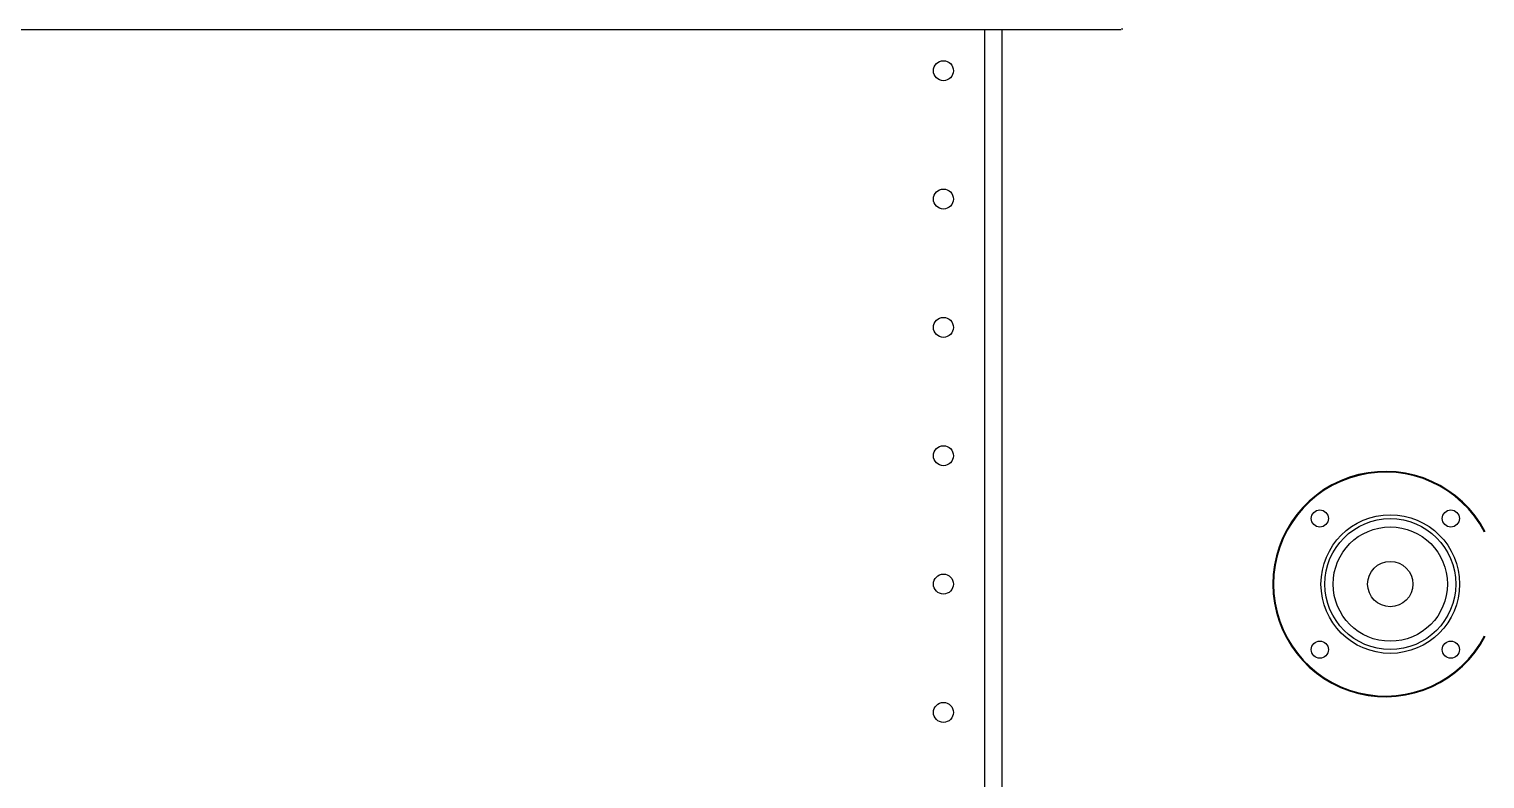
# Model space of a CAD drawing. Header units: millimetres. Extents: x 32496 to 166256, y 3504 to 23939.
# Drawn here: x 97843 to 98864, y 7384 to 7910 of the extents above; entities that cross this region are included whole.
import ezdxf

# ---------------------------------------------------------------- set-up
doc = ezdxf.new("R2010")
doc.units = ezdxf.units.MM
doc.layers.get('0').update_dxf_attribs({"lineweight": 35})
doc.layers.add('变压器模型_1__0', color=7, linetype='Continuous')

# ---------------------------------------------------------------- blocks, each defined once
blk = doc.blocks.new('gtrytrgtrr')
at = {"layer": '变压器模型_1__0', "color": 6, "linetype": 'Continuous'}
for p, q in [((65790.3, -73166.3), (66832, -73166.3)), ((66748.3, -73166.3), (66748.3, -74027.3)), ((66832.5, -73165.5), (66832.7, -73166.3))]:
    blk.add_line(p, q, dxfattribs=at)
at = {"layer": '变压器模型_1__0', "color": 9, "linetype": 'Continuous'}
blk.add_line((66736.3, -74021.3), (66736.3, -73166.3), dxfattribs=at)
at = {"layer": '变压器模型_1__0', "color": 6, "linetype": 'Continuous'}
for centre, radius in [((66707.3, -73195.3), 7), ((66707.3, -73285.3), 7), ((66707.3, -73375.3), 7), ((66707.3, -73465.3), 7), ((66971.3, -73509.3), 6), ((67063.2, -73509.3), 6), ((67020.7, -73555.3), 48.6), ((67020.7, -73555.3), 45.9), ((67020.7, -73555.3), 40.1), ((67020.7, -73555.3), 15.9), ((66707.3, -73555.3), 7), ((66971.3, -73601.3), 6), ((67063.2, -73601.3), 6), ((66707.3, -73645.3), 7)]:
    blk.add_circle(centre, radius, dxfattribs=at)
for radius, start, end in [(79, 27.527, 332.473), (78.5, 27.5767, 332.4234)]:
    blk.add_arc((67017.3, -73555.3), radius, start, end, dxfattribs=at)

msp = doc.modelspace()

# ---------------------------------------------------------------- block references
msp.add_blockref('gtrytrgtrr', (31776.885, 81076.369))

doc.saveas('drawing.dxf')
